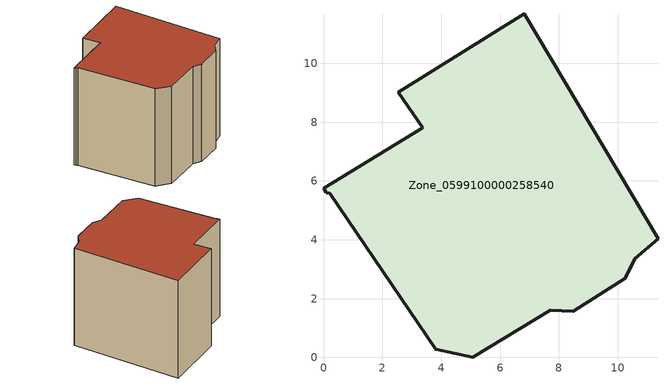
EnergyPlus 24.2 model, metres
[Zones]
Zone_0599100000258540
 floor ground (C_G): 0,5.75 3.37,7.81 2.54,9.02 6.83,11.69 11.37,4.03 10.58,3.36 10.26,2.69 8.49,1.58 7.71,1.6 5.08,0 3.81,0.28 0.22,5.59 0.1,5.6 z0
 wall outside (C_F): 7.71,1.6 8.49,1.58 10.26,2.69 10.58,3.36 11.37,4.03 6.83,11.69 2.54,9.02 3.37,7.81 0,5.75 0.1,5.6 0.22,5.59 3.81,0.28 5.08,0 7.71,1.6 z0:8.5
 roof outside (C_R): 3.37,7.81 0,5.75 0.1,5.6 0.22,5.59 3.81,0.28 5.08,0 7.71,1.6 8.49,1.58 10.26,2.69 10.58,3.36 11.37,4.03 6.83,11.69 2.54,9.02 z8.5
[BUILDING]
Pand.0599100000258540: North Axis=0; Terrain=City; Loads Convergence Tolerance Value=0.04; Temperature Convergence Tolerance Value=0.4; Solar Distribution=FullExterior; Maximum Number of Warmup Days=25; Minimum Number of Warmup Days=1
[Site:Location]
Rotterdam.The.Hague.AP_ZH_NLD Design_Conditions: Latitude=51.96; Longitude=4.45; Time Zone=1; Elevation=-4.5
[SITE:GROUNDTEMPERATURE:BUILDINGSURFACE]
18, 18, 18, 18, 18, 18, 18, 18, 18, 18, 18, 18
[MATERIAL] Thermal Absorptance=0.9; Solar Absorptance=0.7; Visible Absorptance=0.7
Name | Roughness | Thickness | Conductivity | Density | Specific Heat
G.D.1965 | MediumSmooth | 0.15 | 1 | 540 | 1210
F.D.1965 | Rough | 0.3 | 0.857143 | 1920 | 840
R.D.1965 | MediumRough | 0.2 | 0.08 | 1500 | 1000
[CONSTRUCTION]
C_G: G.D.1965
C_F: F.D.1965
C_R: R.D.1965
[ZONE]
Zone_0599100000258540: Type=1; Multiplier=1; Ceiling Height=Autocalculate; Volume=Autocalculate; Floor Area=autocalculate; Part of Total Floor Area=Yes
[ZONEINFILTRATION:DESIGNFLOWRATE]
Infil_Zone_0599100000258540: Zone or ZoneList or Space or SpaceList=Zone_0599100000258540; Schedule=AlwaysOn; Design Flow Rate Calculation Method=Flow/Area; Flow Rate per Floor Area=0.0042; Constant Term Coefficient=1; Temperature Term Coefficient=0; Velocity Term Coefficient=0; Velocity Squared Term Coefficient=0
[HVACTEMPLATE:ZONE:IDEALLOADSAIRSYSTEM]
Zone_0599100000258540: Maximum Heating Supply Air Temperature=50; Minimum Cooling Supply Air Temperature=13; Maximum Heating Supply Air Humidity Ratio=0.0156; Minimum Cooling Supply Air Humidity Ratio=0.0077; Heating Limit=NoLimit; Cooling Limit=NoLimit; Dehumidification Control Type=ConstantSensibleHeatRatio; Cooling Sensible Heat Ratio=0.7; Dehumidification Setpoint=60; Humidification Control Type=None; Humidification Setpoint=30; Outdoor Air Method=None; Outdoor Air Flow Rate per Person=0.00944; Outdoor Air Flow Rate per Zone Floor Area=0; Outdoor Air Flow Rate per Zone=0; Demand Controlled Ventilation Type=None; Outdoor Air Economizer Type=NoEconomizer; Heat Recovery Type=None; Sensible Heat Recovery Effectiveness=0.7; Latent Heat Recovery Effectiveness=0.65
[ZONECONTROL:THERMOSTAT]
ThermostatControl_Zone_0599100000258540: Zone or ZoneList=Zone_0599100000258540; Control Type Schedule=DualSetpointControlType; Control 1=Thermostat_Zone_0599100000258540; Temperature Difference Between Cutout And Setpoint=0
[THERMOSTATSETPOINT:DUALSETPOINT]
Thermostat_Zone_0599100000258540: Heating Setpoint Temperature Schedule=HeatingSetpoint_Zone_0599100000258540; Cooling Setpoint Temperature Schedule=CoolingSetpoint_Zone_0599100000258540
[SCHEDULE:COMPACT]
HeatingSetpoint_Zone_0599100000258540: Through: 12/31, For: AllDays, Until: 24:00, 21
CoolingSetpoint_Zone_0599100000258540: Through: 12/31, For: AllDays, Until: 24:00, 24
DualSetpointControlType: Through: 12/31, For: AllDays, Until: 24:00, 4
AlwaysOn: Through: 12/31, For: AllDays, Until: 24:00, 1
